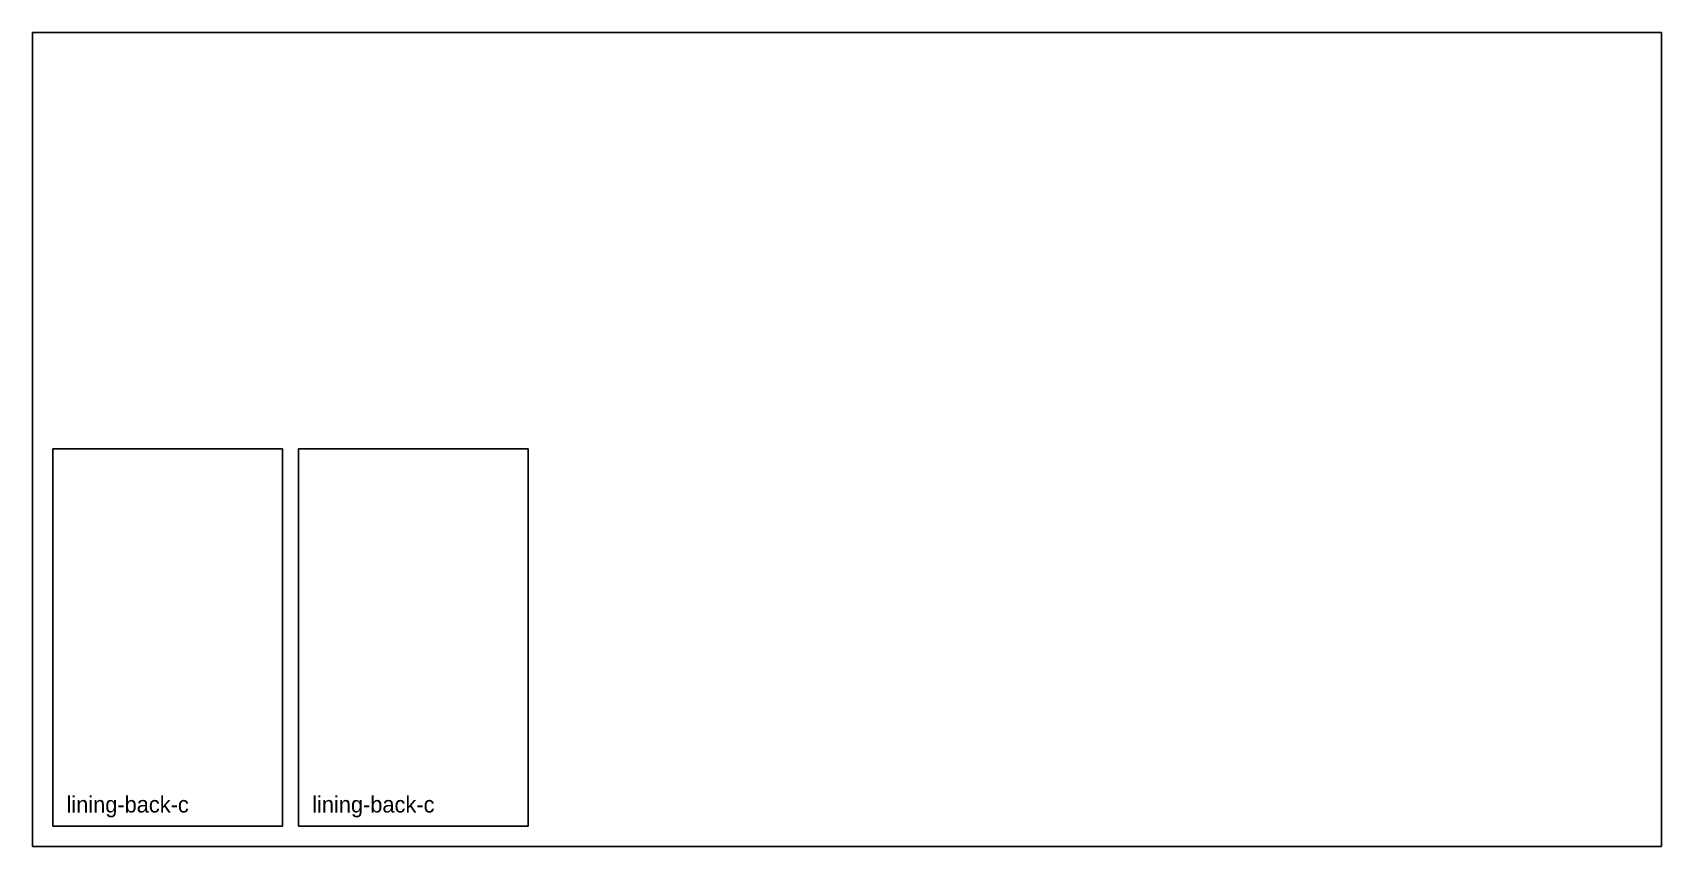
# Model space of a CAD drawing. Header units: millimetres. Extents: x 0 to 1200, y 0 to 600.
import ezdxf

# ---------------------------------------------------------------- set-up
doc = ezdxf.new("R2010")
doc.units = ezdxf.units.MM
doc.layers.add('CUT_OUTSIDE', color=1, linetype='Continuous')

msp = doc.modelspace()

# ---------------------------------------------------------------- linework, layer by layer
at = {"layer": 'CUT_OUTSIDE'}
for points in [[(15, 15), (184, 15), (184, 293), (15, 293), (15, 15)], [(196, 15), (365, 15), (365, 293), (196, 293), (196, 15)]]:
    msp.add_lwpolyline(points, close=True, dxfattribs=at)
at = {"layer": 'SHEET_EDGE'}
msp.add_lwpolyline([(0, 0), (1200, 0), (1200, 600), (0, 600)], close=True, dxfattribs=at)

# ---------------------------------------------------------------- texts
at = {"layer": 'NOTES'}
for p in [(25, 25), (206, 25)]:
    msp.add_text('lining-back-c', height=12, dxfattribs=at).set_placement(p)

doc.saveas('drawing.dxf')
